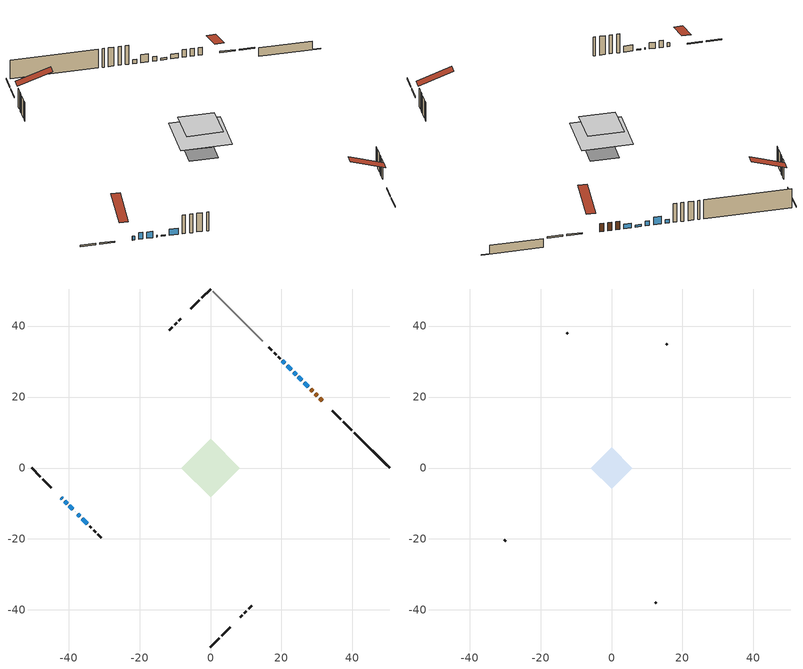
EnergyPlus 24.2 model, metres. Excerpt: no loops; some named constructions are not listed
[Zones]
conditioned space
 floor outside (Floor1 construction): -2.95,0 0,2.95 2.95,0 0,-2.95 z1.17
 floor adiabatic (AdiabaticFloorConstruction): -8.28,0 0,8.28 8.28,0 0,-8.28 z3.61
 floor foundation (Slab1 construction): -4.63,0 0,4.63 4.63,0 0,-4.63 z-1.09
 wall outside (RimJoist1 construction): 0,-50.45 2.49,-47.96 / -50.45,0 -47.96,-2.49 / 0,50.45 -2.49,47.96 / 39.84,10.61 37.35,13.09 z1.17:1.47
 wall outside (RimJoist2 construction): 3.14,-47.3 5.58,-44.86 / -47.3,-3.14 -44.86,-5.58 / -3.14,47.3 -5.58,44.86 / 36.7,13.75 34.26,16.19 z1.17:1.47
 wall outside (AdiabaticWallConstruction 1): 31.44,19 30.8,19.65 / 30.14,20.3 29.53,20.92 / 28.87,21.57 28.26,22.19 z1.17:3.2
 wall outside (AdiabaticWallConstruction): 27.6,22.84 26.4,24.05 z1.17:2.31; -42.05,-8.4 -41.72,-8.72 z1.17:2.14; 25.74,24.7 24.79,25.66 z1.17:1.68; 24.13,26.31 23.47,26.98 z1.17:2.34; -41.07,-9.38 -40.42,-10.03 z1.17:2.92; -39.77,-10.68 -38.83,-11.62 / -36.16,-14.29 -34.74,-15.71 z1.17:2.75; -38.18,-12.27 -38.08,-12.37 z1.17:1.61; -37.43,-13.02 -36.82,-13.63 z1.17:1.48; 22.81,27.63 21.59,28.86 z1.17:3.2; 20.93,29.51 20.29,30.16 z1.17:2.11
 wall outside (Wall1 construction): 8.4,-42.05 8.91,-41.54 / -34.08,-16.36 -33.57,-16.87 / -8.4,42.05 -8.91,41.54 / 19.63,30.82 19.12,31.33 z1.17:6.05
 wall outside (Wall2 construction): 9.57,-40.88 10.08,-40.36 / -32.92,-17.53 -32.4,-18.05 / -9.57,40.88 -10.08,40.36 / 18.46,31.98 17.95,32.5 z1.17:6.05
 wall outside (Wall3 construction): 10.74,-39.71 11.64,-38.8 / -31.74,-18.7 -30.84,-19.61 / -10.74,39.71 -11.64,38.8 / 17.29,33.16 16.39,34.06 z1.17:6.05
 wall foundation (FoundationWall1 construction): 40.5,9.95,-1.09 40.5,9.95,1.17 49.07,1.38,1.17 49.07,1.38,-0.99 50.45,0,-0.99 50.45,0,-1.09
 wall adiabatic (Wall5 construction): 14.74,35.71 0.66,49.79 z1.17:6.05
 window (WindowConstruction): 27.6,22.84 26.4,24.05 z1.17:2.31
 window (WindowConstruction 7): -42.05,-8.4 -41.73,-8.72 z1.17:2.14
 window (WindowConstruction 10): 25.74,24.7 24.79,25.66 z1.17:1.68
 window (WindowConstruction 1): 24.13,26.31 23.47,26.98 z1.17:2.34
 window (WindowConstruction 2): -41.07,-9.38 -40.42,-10.02 z1.17:2.92
 window (WindowConstruction 3): -39.77,-10.68 -38.83,-11.61 z1.17:2.75
 window (WindowConstruction 8): -38.17,-12.27 -38.08,-12.36 z1.17:1.6
 window (WindowConstruction 9): -37.43,-13.02 -36.82,-13.63 z1.17:1.47
 window (WindowConstruction 4): 22.81,27.63 21.59,28.86 z1.17:3.2
 window (WindowConstruction 5): 20.93,29.51 20.29,30.16 z1.17:2.11
 window (WindowConstruction 6): -36.16,-14.29 -34.74,-15.7 z1.17:2.75
 door (Door): 31.44,19 30.8,19.65 z1.17:3.2
 door (Door 1): 30.14,20.3 29.53,20.92 z1.17:3.2
 door (Door 2): 28.87,21.57 28.26,22.19 z1.17:3.2
 ceiling adiabatic (AdiabaticFloorConstruction): 0,-8.28 8.28,0 0,8.28 -8.28,0 z3.61
attic - vented
 floor to conditioned space (Floor2 construction Reversed): -5.85,0 0,5.85 5.85,0 0,-5.85 z6.05
 wall outside (Wall4 construction): 12.3,-38.15 12.63,-37.81 / -30.18,-20.26 -29.85,-20.6 / -12.3,38.15 -12.63,37.81 / 15.73,34.72 15.4,35.05 z1.17:6.05
 roof outside (Roof1 construction): 7.74,-42.71,6.05 2.04,-37.01,8.73 0.54,-38.51,8.73 6.24,-44.21,6.05; -42.71,-7.74,6.05 -37.01,-2.04,8.73 -38.51,-0.54,8.73 -44.21,-6.24,6.05; -7.74,42.71,6.05 -2.04,37.01,8.73 -0.54,38.51,8.73 -6.24,44.21,6.05; 32.1,18.35,6.05 26.4,12.65,8.73 27.9,11.15,8.73 33.6,16.85,6.05
[Material] Roughness=Rough; Thermal Absorptance=0.9
Name | Thickness {m} | Conductivity {W/m-K} | Density {kg/m3} | Specific Heat {J/kg-K} | Solar Absorptance | Visible Absorptance
ceiling loosefill ins | 0.254 | 0.0480833 | 16.02 | 1046.75 | 0.7 | 0.7
ceiling stud and cavity | 0.1397 | 0.135851 | 65.682 | 1177.47 | 0.7 | 0.7
gypsum board | 0.0127 | 0.160291 | 801 | 837.4 | 0.6 | 0.6
[Construction]
Floor2 construction: ceiling loosefill ins, ceiling stud and cavity, gypsum board
[EnergyManagementSystem:OutputVariable] Type of Data in Variable=Summed; Update Frequency=ZoneTimestep
Name | EMS Variable | EMS Program or Subroutine | Units
loads_clg_walls_annual_outvar; Energy Management System Output Variable 27 | loads_clg_walls | component_loads_program | J
loads_clg_rim_joists_annual_outvar; Energy Management System Output Variable 28 | loads_clg_rim_joists | component_loads_program | J
loads_clg_foundation_walls_annual_outvar; Energy Management System Output Variable 29 | loads_clg_foundation_walls | component_loads_program | J
loads_clg_doors_annual_outvar; Energy Management System Output Variable 30 | loads_clg_doors | component_loads_program | J
loads_clg_windows_conduction_annual_outvar; Energy Management System Output Variable 31 | loads_clg_windows_conduction | component_loads_program | J
loads_clg_windows_solar_annual_outvar; Energy Management System Output Variable 32 | loads_clg_windows_solar | component_loads_program | J
loads_clg_skylights_conduction_annual_outvar; Energy Management System Output Variable 33 | loads_clg_skylights_conduction | component_loads_program | J
loads_clg_skylights_solar_annual_outvar; Energy Management System Output Variable 34 | loads_clg_skylights_solar | component_loads_program | J
loads_clg_floors_annual_outvar; Energy Management System Output Variable 35 | loads_clg_floors | component_loads_program | J
loads_clg_slabs_annual_outvar; Energy Management System Output Variable 36 | loads_clg_slabs | component_loads_program | J
loads_clg_internal_mass_annual_outvar; Energy Management System Output Variable 37 | loads_clg_internal_mass | component_loads_program | J
loads_clg_infil_annual_outvar; Energy Management System Output Variable 38 | loads_clg_infil | component_loads_program | J
loads_clg_natvent_annual_outvar; Energy Management System Output Variable 39 | loads_clg_natvent | component_loads_program | J
loads_clg_mechvent_annual_outvar; Energy Management System Output Variable 40 | loads_clg_mechvent | component_loads_program | J
loads_clg_whf_annual_outvar; Energy Management System Output Variable 41 | loads_clg_whf | component_loads_program | J
loads_clg_ducts_annual_outvar; Energy Management System Output Variable 42 | loads_clg_ducts | component_loads_program | J
loads_clg_intgains_annual_outvar; Energy Management System Output Variable 43 | loads_clg_intgains | component_loads_program | J
loads_clg_lighting_annual_outvar; Energy Management System Output Variable 44 | loads_clg_lighting | component_loads_program | J
loads_htg_tot_annual_outvar; Energy Management System Output Variable 1; Energy Management System Output Variable 45 | loads_htg_tot | total_loads_program | J
loads_clg_tot_annual_outvar; Energy Management System Output Variable 2; Energy Management System Output Variable 46 | loads_clg_tot | total_loads_program | J
Energy Management System Output Variable 3 | htg_unmet_hours | unmet_hours_program | hr
Energy Management System Output Variable 4 | clg_unmet_hours | unmet_hours_program | hr
Energy Management System Output Variable 5 | loads_htg_roofs | component_loads_program | J
Energy Management System Output Variable 6 | loads_htg_ceilings | component_loads_program | J
Energy Management System Output Variable 7 | loads_htg_walls | component_loads_program | J
Energy Management System Output Variable 8 | loads_htg_rim_joists | component_loads_program | J
Energy Management System Output Variable 9 | loads_htg_foundation_walls | component_loads_program | J
Energy Management System Output Variable 10 | loads_htg_doors | component_loads_program | J
Energy Management System Output Variable 11 | loads_htg_windows_conduction | component_loads_program | J
Energy Management System Output Variable 12 | loads_htg_windows_solar | component_loads_program | J
Energy Management System Output Variable 13 | loads_htg_skylights_conduction | component_loads_program | J
Energy Management System Output Variable 14 | loads_htg_skylights_solar | component_loads_program | J
Energy Management System Output Variable 15 | loads_htg_floors | component_loads_program | J
Energy Management System Output Variable 16 | loads_htg_slabs | component_loads_program | J
Energy Management System Output Variable 17 | loads_htg_internal_mass | component_loads_program | J
Energy Management System Output Variable 18 | loads_htg_infil | component_loads_program | J
Energy Management System Output Variable 19 | loads_htg_natvent | component_loads_program | J
Energy Management System Output Variable 20 | loads_htg_mechvent | component_loads_program | J
Energy Management System Output Variable 21 | loads_htg_whf | component_loads_program | J
Energy Management System Output Variable 22 | loads_htg_ducts | component_loads_program | J
Energy Management System Output Variable 23 | loads_htg_intgains | component_loads_program | J
Energy Management System Output Variable 24 | loads_htg_lighting | component_loads_program | J
Energy Management System Output Variable 25 | loads_clg_roofs | component_loads_program | J
Energy Management System Output Variable 26 | loads_clg_ceilings | component_loads_program | J
[Schedule:Day:Interval]
interior lighting schedule day: No, 01:00, 0.108182, 04:00, 0.0901515, 05:00, 0.0991667, 06:00, 0.162273, 07:00, 0.270455, 08:00, 0.342576, 10:00, 0.369621, 11:00, 0.351591, 12:00, 0.333561, 13:00, 0.324545, 14:00, 0.31553, 15:00, 0.333561, 16:00, 0.369621, 17:00, 0.450758, 18:00, 0.585985, 19:00, 0.775303, 20:00, 0.955606, 21:00, 0.991667, 22:00, 0.712197, 23:00, 0.360606, 24:00, 0.162273
interior lighting schedule day 1: No, 01:00, 0.100909, 04:00, 0.0840909, 05:00, 0.0925, 06:00, 0.151364, 07:00, 0.252273, 08:00, 0.319545, 10:00, 0.344773, 11:00, 0.327955, 12:00, 0.311136, 13:00, 0.302727, 14:00, 0.294318, 15:00, 0.311136, 16:00, 0.344773, 17:00, 0.420455, 18:00, 0.546591, 19:00, 0.723182, 20:00, 0.891364, 21:00, 0.925, 22:00, 0.664318, 23:00, 0.336364, 24:00, 0.151364
interior lighting schedule day 2: No, 01:00, 0.0927273, 04:00, 0.0772727, 05:00, 0.085, 06:00, 0.139091, 07:00, 0.231818, 08:00, 0.293636, 10:00, 0.316818, 11:00, 0.301364, 12:00, 0.285909, 13:00, 0.278182, 14:00, 0.270455, 15:00, 0.285909, 16:00, 0.316818, 17:00, 0.386364, 18:00, 0.502273, 19:00, 0.664545, 20:00, 0.819091, 21:00, 0.85, 22:00, 0.610455, 23:00, 0.309091, 24:00, 0.139091
interior lighting schedule day 3: No, 01:00, 0.0845455, 04:00, 0.0704545, 05:00, 0.0775, 06:00, 0.126818, 07:00, 0.211364, 08:00, 0.267727, 10:00, 0.288864, 11:00, 0.274773, 12:00, 0.260682, 13:00, 0.253636, 14:00, 0.246591, 15:00, 0.260682, 16:00, 0.288864, 17:00, 0.352273, 18:00, 0.457955, 19:00, 0.605909, 20:00, 0.746818, 21:00, 0.775, 22:00, 0.556591, 23:00, 0.281818, 24:00, 0.126818
interior lighting schedule day 4: No, 01:00, 0.0763636, 04:00, 0.0636364, 05:00, 0.07, 06:00, 0.114545, 07:00, 0.190909, 08:00, 0.241818, 10:00, 0.260909, 11:00, 0.248182, 12:00, 0.235455, 13:00, 0.229091, 14:00, 0.222727, 15:00, 0.235455, 16:00, 0.260909, 17:00, 0.318182, 18:00, 0.413636, 19:00, 0.547273, 20:00, 0.674545, 21:00, 0.7, 22:00, 0.502727, 23:00, 0.254545, 24:00, 0.114545
interior lighting schedule day 5: No, 01:00, 0.0727273, 04:00, 0.0606061, 05:00, 0.0666667, 06:00, 0.109091, 07:00, 0.181818, 08:00, 0.230303, 10:00, 0.248485, 11:00, 0.236364, 12:00, 0.224242, 13:00, 0.218182, 14:00, 0.212121, 15:00, 0.224242, 16:00, 0.248485, 17:00, 0.30303, 18:00, 0.393939, 19:00, 0.521212, 20:00, 0.642424, 21:00, 0.666667, 22:00, 0.478788, 23:00, 0.242424, 24:00, 0.109091
interior lighting schedule day 6: No, 01:00, 0.0745455, 04:00, 0.0621212, 05:00, 0.0683333, 06:00, 0.111818, 07:00, 0.186364, 08:00, 0.236061, 10:00, 0.254697, 11:00, 0.242273, 12:00, 0.229848, 13:00, 0.223636, 14:00, 0.217424, 15:00, 0.229848, 16:00, 0.254697, 17:00, 0.310606, 18:00, 0.403788, 19:00, 0.534242, 20:00, 0.658485, 21:00, 0.683333, 22:00, 0.490758, 23:00, 0.248485, 24:00, 0.111818
interior lighting schedule day 7: No, 01:00, 0.08, 04:00, 0.0666667, 05:00, 0.0733333, 06:00, 0.12, 07:00, 0.2, 08:00, 0.253333, 10:00, 0.273333, 11:00, 0.26, 12:00, 0.246667, 13:00, 0.24, 14:00, 0.233333, 15:00, 0.246667, 16:00, 0.273333, 17:00, 0.333333, 18:00, 0.433333, 19:00, 0.573333, 20:00, 0.706667, 21:00, 0.733333, 22:00, 0.526667, 23:00, 0.266667, 24:00, 0.12
interior lighting schedule day 8: No, 01:00, 0.0890909, 04:00, 0.0742424, 05:00, 0.0816667, 06:00, 0.133636, 07:00, 0.222727, 08:00, 0.282121, 10:00, 0.304394, 11:00, 0.289545, 12:00, 0.274697, 13:00, 0.267273, 14:00, 0.259848, 15:00, 0.274697, 16:00, 0.304394, 17:00, 0.371212, 18:00, 0.482576, 19:00, 0.638485, 20:00, 0.78697, 21:00, 0.816667, 22:00, 0.586515, 23:00, 0.29697, 24:00, 0.133636
interior lighting schedule day 9: No, 01:00, 0.0972727, 04:00, 0.0810606, 05:00, 0.0891667, 06:00, 0.145909, 07:00, 0.243182, 08:00, 0.30803, 10:00, 0.332348, 11:00, 0.316136, 12:00, 0.299924, 13:00, 0.291818, 14:00, 0.283712, 15:00, 0.299924, 16:00, 0.332348, 17:00, 0.405303, 18:00, 0.526894, 19:00, 0.697121, 20:00, 0.859242, 21:00, 0.891667, 22:00, 0.640379, 23:00, 0.324242, 24:00, 0.145909
interior lighting schedule day 10: No, 01:00, 0.105455, 04:00, 0.0878788, 05:00, 0.0966667, 06:00, 0.158182, 07:00, 0.263636, 08:00, 0.333939, 10:00, 0.360303, 11:00, 0.342727, 12:00, 0.325152, 13:00, 0.316364, 14:00, 0.307576, 15:00, 0.325152, 16:00, 0.360303, 17:00, 0.439394, 18:00, 0.571212, 19:00, 0.755758, 20:00, 0.931515, 21:00, 0.966667, 22:00, 0.694242, 23:00, 0.351515, 24:00, 0.158182
interior lighting schedule day 11: No, 01:00, 0.109091, 04:00, 0.0909091, 05:00, 0.1, 06:00, 0.163636, 07:00, 0.272727, 08:00, 0.345455, 10:00, 0.372727, 11:00, 0.354545, 12:00, 0.336364, 13:00, 0.327273, 14:00, 0.318182, 15:00, 0.336364, 16:00, 0.372727, 17:00, 0.454545, 18:00, 0.590909, 19:00, 0.781818, 20:00, 0.963636, 21:00, 1, 22:00, 0.718182, 23:00, 0.363636, 24:00, 0.163636
interior lighting schedule default day; occupants schedule default day; clothes dryer schedule default day; cooking range schedule default day; mech vent range fan 0 schedule default day; misc plug loads schedule default day; general water use schedule default day; heating setpoint default day; cooling setpoint default day; clothes dryer exhaust 0 schedule default day; cooling season schedule day; cooling season schedule day 2; cooling season schedule default day; exterior lighting schedule default day; natural vent schedule default day: No, 24:00, 0
occupants schedule day: No, 05:00, 0.426829, 06:00, 0.719512, 07:00, 1, 08:00, 0.670732, 09:00, 0.329268, 14:00, 0.170732, 15:00, 0.231707, 16:00, 0.329268, 17:00, 0.5, 18:00, 0.670732, 19:00, 0.829268, 21:00, 1, 22:00, 0.853659, 23:00, 0.646341, 24:00, 0.426829
clothes dryer schedule day; clothes dryer exhaust 0 schedule day: No, 01:00, 0.123457, 02:00, 0.0740741, 03:00, 0.0493827, 04:00, 0.0246914, 05:00, 0.0493827, 06:00, 0.0740741, 07:00, 0.197531, 08:00, 0.395062, 09:00, 0.592593, 10:00, 0.839506, 11:00, 0.962963, 12:00, 1, 13:00, 0.91358, 14:00, 0.82716, 15:00, 0.716049, 16:00, 0.753086, 17:00, 0.679012, 18:00, 0.666667, 20:00, 0.62963, 21:00, 0.641975, 22:00, 0.666667, 23:00, 0.54321, 24:00, 0.296296
cooking range schedule day: No, 05:00, 0.0597015, 06:00, 0.11194, 07:00, 0.171642, 08:00, 0.291045, 11:00, 0.343284, 12:00, 0.402985, 13:00, 0.462687, 14:00, 0.343284, 15:00, 0.291045, 16:00, 0.402985, 17:00, 0.567164, 18:00, 1, 19:00, 0.850746, 20:00, 0.432836, 21:00, 0.291045, 22:00, 0.231343, 23:00, 0.171642, 24:00, 0.11194
mech vent range fan 0 schedule day: No, 18:00, 0, 19:00, 1, 20:00, 0.2, 24:00, 0
misc plug loads schedule day: No, 06:00, 0.705882, 07:00, 0.745098, 08:00, 0.803922, 15:00, 0.823529, 16:00, 0.862745, 17:00, 0.921569, 18:00, 0.980392, 19:00, 1, 20:00, 0.980392, 21:00, 0.941176, 22:00, 0.862745, 23:00, 0.784314, 24:00, 0.72549
general water use schedule day: No, 01:00, 0.315068, 03:00, 0.287671, 04:00, 0.342466, 05:00, 0.369863, 06:00, 0.520548, 07:00, 0.60274, 08:00, 0.534247, 10:00, 0.506849, 11:00, 0.465753, 14:00, 0.479452, 15:00, 0.534247, 16:00, 0.589041, 17:00, 0.69863, 18:00, 0.876712, 19:00, 0.890411, 20:00, 0.986301, 21:00, 1, 22:00, 0.863014, 23:00, 0.616438, 24:00, 0.465753
heating setpoint day: No, 07:00, 18, 23:00, 21, 24:00, 18
cooling setpoint day: No, 24:00, 25
cooling season schedule day 1: No, 24:00, 1
exterior lighting schedule day: No, 01:00, 0.566667, 03:00, 0.524167, 05:00, 0.495833, 06:00, 0.5525, 07:00, 0.623333, 08:00, 0.580833, 09:00, 0.439167, 10:00, 0.354167, 12:00, 0.34, 13:00, 0.354167, 14:00, 0.396667, 15:00, 0.425, 16:00, 0.495833, 17:00, 0.623333, 18:00, 0.793333, 19:00, 0.906667, 20:00, 0.963333, 21:00, 0.991667, 22:00, 0.920833, 23:00, 0.793333, 24:00, 0.665833
exterior lighting schedule day 1: No, 01:00, 0.528571, 03:00, 0.488929, 05:00, 0.4625, 06:00, 0.515357, 07:00, 0.581429, 08:00, 0.541786, 09:00, 0.409643, 10:00, 0.330357, 12:00, 0.317143, 13:00, 0.330357, 14:00, 0.37, 15:00, 0.396429, 16:00, 0.4625, 17:00, 0.581429, 18:00, 0.74, 19:00, 0.845714, 20:00, 0.898571, 21:00, 0.925, 22:00, 0.858929, 23:00, 0.74, 24:00, 0.621071
exterior lighting schedule day 10: No, 01:00, 0.552381, 03:00, 0.510952, 05:00, 0.483333, 06:00, 0.538571, 07:00, 0.607619, 08:00, 0.56619, 09:00, 0.428095, 10:00, 0.345238, 12:00, 0.331429, 13:00, 0.345238, 14:00, 0.386667, 15:00, 0.414286, 16:00, 0.483333, 17:00, 0.607619, 18:00, 0.773333, 19:00, 0.88381, 20:00, 0.939048, 21:00, 0.966667, 22:00, 0.897619, 23:00, 0.773333, 24:00, 0.649048
exterior lighting schedule day 11: No, 01:00, 0.571429, 03:00, 0.528571, 05:00, 0.5, 06:00, 0.557143, 07:00, 0.628571, 08:00, 0.585714, 09:00, 0.442857, 10:00, 0.357143, 12:00, 0.342857, 13:00, 0.357143, 14:00, 0.4, 15:00, 0.428571, 16:00, 0.5, 17:00, 0.628571, 18:00, 0.8, 19:00, 0.914286, 20:00, 0.971429, 21:00, 1, 22:00, 0.928571, 23:00, 0.8, 24:00, 0.671429
exterior lighting schedule day 2: No, 01:00, 0.485714, 03:00, 0.449286, 05:00, 0.425, 06:00, 0.473571, 07:00, 0.534286, 08:00, 0.497857, 09:00, 0.376429, 10:00, 0.303571, 12:00, 0.291429, 13:00, 0.303571, 14:00, 0.34, 15:00, 0.364286, 16:00, 0.425, 17:00, 0.534286, 18:00, 0.68, 19:00, 0.777143, 20:00, 0.825714, 21:00, 0.85, 22:00, 0.789286, 23:00, 0.68, 24:00, 0.570714
exterior lighting schedule day 3: No, 01:00, 0.442857, 03:00, 0.409643, 05:00, 0.3875, 06:00, 0.431786, 07:00, 0.487143, 08:00, 0.453929, 09:00, 0.343214, 10:00, 0.276786, 12:00, 0.265714, 13:00, 0.276786, 14:00, 0.31, 15:00, 0.332143, 16:00, 0.3875, 17:00, 0.487143, 18:00, 0.62, 19:00, 0.708571, 20:00, 0.752857, 21:00, 0.775, 22:00, 0.719643, 23:00, 0.62, 24:00, 0.520357
exterior lighting schedule day 4: No, 01:00, 0.4, 03:00, 0.37, 05:00, 0.35, 06:00, 0.39, 07:00, 0.44, 08:00, 0.41, 09:00, 0.31, 10:00, 0.25, 12:00, 0.24, 13:00, 0.25, 14:00, 0.28, 15:00, 0.3, 16:00, 0.35, 17:00, 0.44, 18:00, 0.56, 19:00, 0.64, 20:00, 0.68, 21:00, 0.7, 22:00, 0.65, 23:00, 0.56, 24:00, 0.47
exterior lighting schedule day 5: No, 01:00, 0.380952, 03:00, 0.352381, 05:00, 0.333333, 06:00, 0.371429, 07:00, 0.419048, 08:00, 0.390476, 09:00, 0.295238, 10:00, 0.238095, 12:00, 0.228571, 13:00, 0.238095, 14:00, 0.266667, 15:00, 0.285714, 16:00, 0.333333, 17:00, 0.419048, 18:00, 0.533333, 19:00, 0.609524, 20:00, 0.647619, 21:00, 0.666667, 22:00, 0.619048, 23:00, 0.533333, 24:00, 0.447619
exterior lighting schedule day 6: No, 01:00, 0.390476, 03:00, 0.36119, 05:00, 0.341667, 06:00, 0.380714, 07:00, 0.429524, 08:00, 0.400238, 09:00, 0.302619, 10:00, 0.244048, 12:00, 0.234286, 13:00, 0.244048, 14:00, 0.273333, 15:00, 0.292857, 16:00, 0.341667, 17:00, 0.429524, 18:00, 0.546667, 19:00, 0.624762, 20:00, 0.66381, 21:00, 0.683333, 22:00, 0.634524, 23:00, 0.546667, 24:00, 0.45881
exterior lighting schedule day 7: No, 01:00, 0.419048, 03:00, 0.387619, 05:00, 0.366667, 06:00, 0.408571, 07:00, 0.460952, 08:00, 0.429524, 09:00, 0.324762, 10:00, 0.261905, 12:00, 0.251429, 13:00, 0.261905, 14:00, 0.293333, 15:00, 0.314286, 16:00, 0.366667, 17:00, 0.460952, 18:00, 0.586667, 19:00, 0.670476, 20:00, 0.712381, 21:00, 0.733333, 22:00, 0.680952, 23:00, 0.586667, 24:00, 0.492381
exterior lighting schedule day 8: No, 01:00, 0.466667, 03:00, 0.431667, 05:00, 0.408333, 06:00, 0.455, 07:00, 0.513333, 08:00, 0.478333, 09:00, 0.361667, 10:00, 0.291667, 12:00, 0.28, 13:00, 0.291667, 14:00, 0.326667, 15:00, 0.35, 16:00, 0.408333, 17:00, 0.513333, 18:00, 0.653333, 19:00, 0.746667, 20:00, 0.793333, 21:00, 0.816667, 22:00, 0.758333, 23:00, 0.653333, 24:00, 0.548333
exterior lighting schedule day 9: No, 01:00, 0.509524, 03:00, 0.47131, 05:00, 0.445833, 06:00, 0.496786, 07:00, 0.560476, 08:00, 0.522262, 09:00, 0.394881, 10:00, 0.318452, 12:00, 0.305714, 13:00, 0.318452, 14:00, 0.356667, 15:00, 0.382143, 16:00, 0.445833, 17:00, 0.560476, 18:00, 0.713333, 19:00, 0.815238, 20:00, 0.86619, 21:00, 0.891667, 22:00, 0.827976, 23:00, 0.713333, 24:00, 0.59869
[Schedule:Week:Daily]
heating setpoint Week Rule - Jan1-Dec31: heating setpoint day, heating setpoint day, heating setpoint day, heating setpoint day, heating setpoint day, heating setpoint day, heating setpoint day, heating setpoint default day, heating setpoint default day, heating setpoint default day, heating setpoint default day, heating setpoint default day
cooling setpoint Week Rule - Jan1-Dec31: cooling setpoint day, cooling setpoint day, cooling setpoint day, cooling setpoint day, cooling setpoint day, cooling setpoint day, cooling setpoint day, cooling setpoint default day, cooling setpoint default day, cooling setpoint default day, cooling setpoint default day, cooling setpoint default day
clothes dryer exhaust 0 schedule Week Rule - Jan1-Dec31: clothes dryer exhaust 0 schedule day, clothes dryer exhaust 0 schedule day, clothes dryer exhaust 0 schedule day, clothes dryer exhaust 0 schedule day, clothes dryer exhaust 0 schedule day, clothes dryer exhaust 0 schedule day, clothes dryer exhaust 0 schedule day, clothes dryer exhaust 0 schedule default day, clothes dryer exhaust 0 schedule default day, clothes dryer exhaust 0 schedule default day, clothes dryer exhaust 0 schedule default day, clothes dryer exhaust 0 schedule default day
cooling season schedule Week Rule - Jan1-May26: cooling season schedule day, cooling season schedule day, cooling season schedule day, cooling season schedule day, cooling season schedule day, cooling season schedule day, cooling season schedule day, cooling season schedule default day, cooling season schedule default day, cooling season schedule default day, cooling season schedule default day, cooling season schedule default day
cooling season schedule Week Rule - May27-Jun2: cooling season schedule day, cooling season schedule day, cooling season schedule day, cooling season schedule day, cooling season schedule day, cooling season schedule day 1, cooling season schedule day 1, cooling season schedule default day, cooling season schedule default day, cooling season schedule default day, cooling season schedule default day, cooling season schedule default day
cooling season schedule Week Rule - Jun3-Sep29: cooling season schedule day 1, cooling season schedule day 1, cooling season schedule day 1, cooling season schedule day 1, cooling season schedule day 1, cooling season schedule day 1, cooling season schedule day 1, cooling season schedule default day, cooling season schedule default day, cooling season schedule default day, cooling season schedule default day, cooling season schedule default day
cooling season schedule Week Rule - Sep30-Oct6: cooling season schedule day 1, cooling season schedule day 2, cooling season schedule day 2, cooling season schedule day 2, cooling season schedule day 2, cooling season schedule day 2, cooling season schedule day 2, cooling season schedule default day, cooling season schedule default day, cooling season schedule default day, cooling season schedule default day, cooling season schedule default day
cooling season schedule Week Rule - Oct7-Dec31: cooling season schedule day 2, cooling season schedule day 2, cooling season schedule day 2, cooling season schedule day 2, cooling season schedule day 2, cooling season schedule day 2, cooling season schedule day 2, cooling season schedule default day, cooling season schedule default day, cooling season schedule default day, cooling season schedule default day, cooling season schedule default day
exterior lighting schedule Week Rule - Jun3-Jun30: exterior lighting schedule day 5, exterior lighting schedule day 5, exterior lighting schedule day 5, exterior lighting schedule day 5, exterior lighting schedule day 5, exterior lighting schedule day 5, exterior lighting schedule day 5, exterior lighting schedule default day, exterior lighting schedule default day, exterior lighting schedule default day, exterior lighting schedule default day, exterior lighting schedule default day
exterior lighting schedule Week Rule - Jul1-Jul28: exterior lighting schedule day 6, exterior lighting schedule day 6, exterior lighting schedule day 6, exterior lighting schedule day 6, exterior lighting schedule day 6, exterior lighting schedule day 6, exterior lighting schedule day 6, exterior lighting schedule default day, exterior lighting schedule default day, exterior lighting schedule default day, exterior lighting schedule default day, exterior lighting schedule default day
exterior lighting schedule Week Rule - Jul29-Aug4: exterior lighting schedule day 6, exterior lighting schedule day 6, exterior lighting schedule day 6, exterior lighting schedule day 7, exterior lighting schedule day 7, exterior lighting schedule day 7, exterior lighting schedule day 7, exterior lighting schedule default day, exterior lighting schedule default day, exterior lighting schedule default day, exterior lighting schedule default day, exterior lighting schedule default day
exterior lighting schedule Week Rule - Aug5-Aug25: exterior lighting schedule day 7, exterior lighting schedule day 7, exterior lighting schedule day 7, exterior lighting schedule day 7, exterior lighting schedule day 7, exterior lighting schedule day 7, exterior lighting schedule day 7, exterior lighting schedule default day, exterior lighting schedule default day, exterior lighting schedule default day, exterior lighting schedule default day, exterior lighting schedule default day
exterior lighting schedule Week Rule - Aug26-Sep1: exterior lighting schedule day 7, exterior lighting schedule day 7, exterior lighting schedule day 7, exterior lighting schedule day 7, exterior lighting schedule day 7, exterior lighting schedule day 7, exterior lighting schedule day 8, exterior lighting schedule default day, exterior lighting schedule default day, exterior lighting schedule default day, exterior lighting schedule default day, exterior lighting schedule default day
exterior lighting schedule Week Rule - Sep2-Sep29: exterior lighting schedule day 8, exterior lighting schedule day 8, exterior lighting schedule day 8, exterior lighting schedule day 8, exterior lighting schedule day 8, exterior lighting schedule day 8, exterior lighting schedule day 8, exterior lighting schedule default day, exterior lighting schedule default day, exterior lighting schedule default day, exterior lighting schedule default day, exterior lighting schedule default day
exterior lighting schedule Week Rule - Sep30-Oct6: exterior lighting schedule day 8, exterior lighting schedule day 9, exterior lighting schedule day 9, exterior lighting schedule day 9, exterior lighting schedule day 9, exterior lighting schedule day 9, exterior lighting schedule day 9, exterior lighting schedule default day, exterior lighting schedule default day, exterior lighting schedule default day, exterior lighting schedule default day, exterior lighting schedule default day
exterior lighting schedule Week Rule - Oct7-Oct27: exterior lighting schedule day 9, exterior lighting schedule day 9, exterior lighting schedule day 9, exterior lighting schedule day 9, exterior lighting schedule day 9, exterior lighting schedule day 9, exterior lighting schedule day 9, exterior lighting schedule default day, exterior lighting schedule default day, exterior lighting schedule default day, exterior lighting schedule default day, exterior lighting schedule default day
exterior lighting schedule Week Rule - Oct28-Nov3: exterior lighting schedule day 9, exterior lighting schedule day 9, exterior lighting schedule day 9, exterior lighting schedule day 9, exterior lighting schedule day 10, exterior lighting schedule day 10, exterior lighting schedule day 10, exterior lighting schedule default day, exterior lighting schedule default day, exterior lighting schedule default day, exterior lighting schedule default day, exterior lighting schedule default day
exterior lighting schedule Week Rule - Nov4-Nov24: exterior lighting schedule day 10, exterior lighting schedule day 10, exterior lighting schedule day 10, exterior lighting schedule day 10, exterior lighting schedule day 10, exterior lighting schedule day 10, exterior lighting schedule day 10, exterior lighting schedule default day, exterior lighting schedule default day, exterior lighting schedule default day, exterior lighting schedule default day, exterior lighting schedule default day
exterior lighting schedule Week Rule - Nov25-Dec1: exterior lighting schedule day 10, exterior lighting schedule day 10, exterior lighting schedule day 10, exterior lighting schedule day 10, exterior lighting schedule day 10, exterior lighting schedule day 10, exterior lighting schedule day 11, exterior lighting schedule default day, exterior lighting schedule default day, exterior lighting schedule default day, exterior lighting schedule default day, exterior lighting schedule default day
exterior lighting schedule Week Rule - Dec2-Dec31: exterior lighting schedule day 11, exterior lighting schedule day 11, exterior lighting schedule day 11, exterior lighting schedule day 11, exterior lighting schedule day 11, exterior lighting schedule day 11, exterior lighting schedule day 11, exterior lighting schedule default day, exterior lighting schedule default day, exterior lighting schedule default day, exterior lighting schedule default day, exterior lighting schedule default day
natural vent schedule Week Rule - Jan1-Dec31: natural vent schedule default day, natural vent schedule default day, natural vent schedule default day, natural vent schedule default day, natural vent schedule default day, natural vent schedule default day, natural vent schedule default day, natural vent schedule default day, natural vent schedule default day, natural vent schedule default day, natural vent schedule default day, natural vent schedule default day
[Schedule:Year]
heating setpoint: heating setpoint Week Rule - Jan1-Dec31, 1, 1, 12, 31
cooling setpoint: cooling setpoint Week Rule - Jan1-Dec31, 1, 1, 12, 31
clothes dryer exhaust 0 schedule: clothes dryer exhaust 0 schedule Week Rule - Jan1-Dec31, 1, 1, 12, 31
cooling season schedule: cooling season schedule Week Rule - Jan1-May26, 1, 1, 5, 26, cooling season schedule Week Rule - May27-Jun2, 5, 27, 6, 2, cooling season schedule Week Rule - Jun3-Sep29, 6, 3, 9, 29, cooling season schedule Week Rule - Sep30-Oct6, 9, 30, 10, 6, cooling season schedule Week Rule - Oct7-Dec31, 10, 7, 12, 31
natural vent schedule: natural vent schedule Week Rule - Jan1-Dec31, 1, 1, 12, 31
